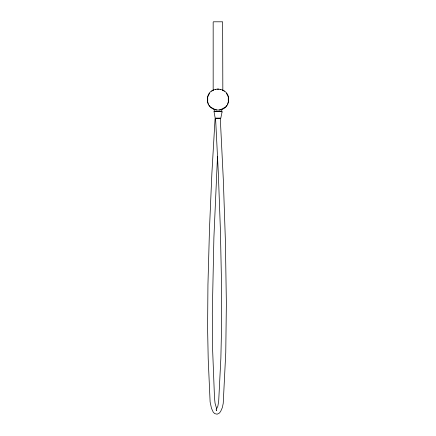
<?xml version="1.0" encoding="UTF-8"?>
<svg xmlns="http://www.w3.org/2000/svg" width="436" height="436" viewBox="0 0 436 436"><rect width="100%" height="100%" fill="white"/><g stroke="black" fill="none" stroke-linecap="round" stroke-linejoin="round"><path stroke-width="0.65" d="M217.488 156.568L213.891 237.729L212.299 313.222L212.675 350.98L214.501 397.828L215.052 403.196L216.529 408.363M215.073 118.559L211.885 173.305L209.514 228.121L207.939 284.833L207.601 328.352L208.201 358.697L210.114 401.976L211.476 408.287L213.193 412.069L214.643 413.59L217.117 414.2L219.363 413.077L220.621 411.497L222.338 407.595L223.221 403.36L225.761 352.67L226.366 303.478L225.401 241.113L223.363 180.678L220.289 118.374L218.719 118.401L215.597 118.647L218.343 173.337L220.398 229.919L221.493 282.746L221.619 324.253L220.867 358.179L218.692 401.087L217.847 406.221L216.142 409.698M207.727 97.528L207.727 101.615M228.273 101.615L228.273 97.528M207.879 96.863L208.081 96.203M227.919 102.94L228.121 102.286M208.321 95.566L209.689 93.195M227.396 104.204L227.679 103.583M226.709 105.392L225.875 106.482M225.407 106.984L221.368 109.496M211.624 91.26L212.179 90.862M212.763 90.497L213.368 90.176M220.289 118.374L215.597 118.647M215.286 89.451L215.956 89.298M220.714 109.692L219.368 109.959M217.313 89.118L218.687 89.118M214.305 111.66L214.174 109.022M214.964 111.66L221.036 111.66M221.695 111.66L221.826 109.022M216.632 109.959L215.286 109.692M220.044 89.298L220.714 89.451M214.632 109.496L210.593 106.984M222.633 90.176L223.237 90.497M223.821 90.862L224.377 91.26M210.125 106.482L209.291 105.392M226.311 93.195L227.679 95.566M216.229 410.02L216.556 410.543L216.278 410.036M208.321 103.583L208.604 104.204M227.919 96.203L228.121 96.863M207.879 102.286L208.081 102.94M222.834 90.252L222.633 21.8L213.368 21.8L213.166 22.203L213.166 90.252M207.345 98.874C206.152 112.744 228.028 114.178 228.655 100.269C229.848 86.399 207.972 84.966 207.345 98.874M222.028 112.063L220.823 118.107L215.177 118.107L213.972 111.256L222.028 111.256L222.028 112.063"/></g></svg>
